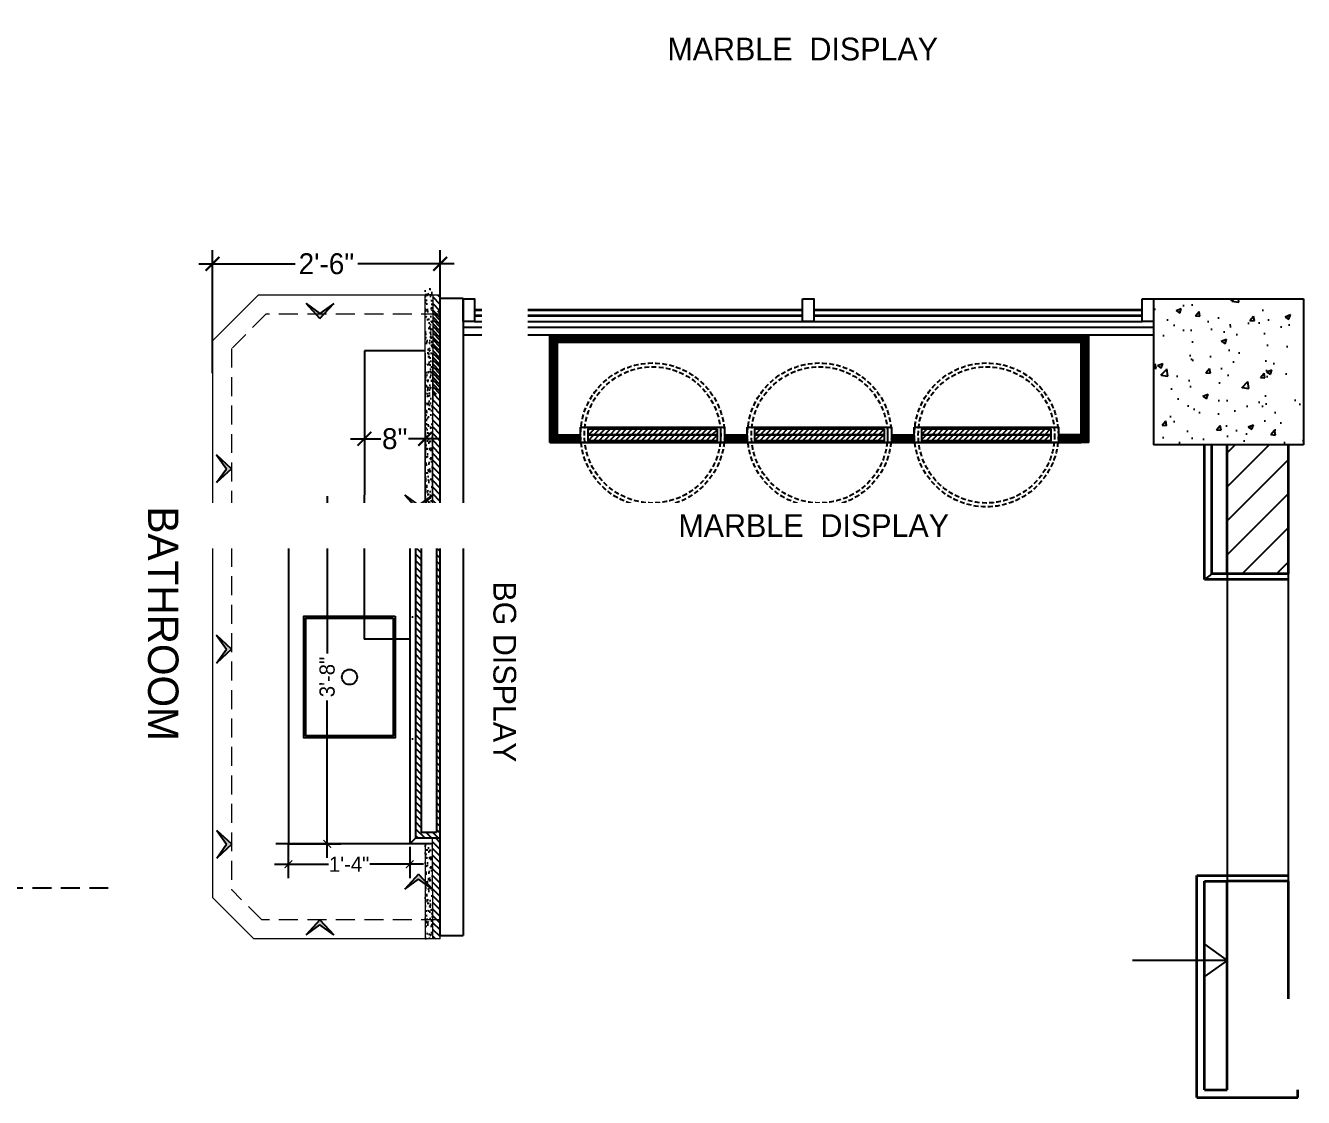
# Model space of a CAD drawing. Header units: inches. Extents: x -137722 to 81594, y -22256 to -1207.
# Drawn here: x -61680 to -61511.6, y -3532.5 to -3391.3 of the extents above; entities that cross this region are included whole.
import ezdxf

# ---------------------------------------------------------------- set-up
doc = ezdxf.new("R2010")
doc.units = ezdxf.units.IN
doc.header["$LTSCALE"] = 0.05
doc.header["$MEASUREMENT"] = 0
doc.header["$PDMODE"] = 3
doc.header["$PDSIZE"] = -4
doc.linetypes.add('A2-XREF-115_FURN$0$HIDDEN', pattern=[0.375, 0.25, -0.125])
doc.linetypes.add('DASHED2', pattern=[0.375, 0.25, -0.125])
doc.layers.get('Defpoints').update_dxf_attribs({"linetype": 'DASHED2'})
for name, color, linetype in [('00 floor', 7, 'Continuous'), ('beam', 7, 'Continuous'), ('Civil Dimension - Text', 7, 'Continuous'), ('Flooring Hatch', 251, 'Continuous'), ('HATCH', 251, 'Continuous'), ('text', 176, 'Continuous'), ('Vector Graphics', 7, 'Continuous')]:
    doc.layers.add(name, color=color, linetype=linetype)
doc.layers.add('FURNITURE', color=36, linetype='Continuous', lineweight=18)
doc.layers.add('WALL', color=7, linetype='Continuous', lineweight=35)
doc.styles.add('4MMOF3-8', font='ARIALN.TTF', dxfattribs={"height": 5.12})
doc.styles.add('9-128OF1-4', font='stylu.ttf')
doc.styles.get("Standard").update_dxf_attribs({"font": 'stylu.ttf', "height": 6})
doc.dimstyles.new('DIM 1-4', dxfattribs={"dimtxt": 3.0792, "dimasz": 1.82, "dimexe": 1.82, "dimexo": 0, "dimgap": 0.09, "dimtad": 0, "dimzin": 0, "dimdsep": 46, "dimlunit": 4, "dimtxsty": '9-128OF1-4', "dimblk": 'ARCHTICK', "dimcen": 1.8125, "dimdle": 1.82, "dimclrd": 8, "dimclre": 8, "dimadec": 0, "dimazin": 0, "dimtfac": 1, "dimtofl": 0, "dimtmove": 0, "dimatfit": 3, "dimldrblk": 'OPEN90', "dimfxl": 1, "dimtolj": 1, "dimtzin": 0, "dimlwd": -1, "dimarcsym": 0})
doc.dimstyles.new('rhythm des-01', dxfattribs={"dimtxt": 6, "dimasz": 2, "dimexe": 2, "dimexo": 0, "dimgap": 0.09, "dimtad": 0, "dimdec": 0, "dimzin": 0, "dimdsep": 46, "dimlunit": 4, "dimtxsty": 'Standard', "dimblk": 'ARCHTICK', "dimcen": 0, "dimclrd": 251, "dimclre": 251, "dimclrt": 20, "dimadec": 0, "dimazin": 0, "dimtfac": 1, "dimtdec": 0, "dimtix": 1, "dimtofl": 0, "dimtmove": 1, "dimatfit": 0, "dimldrblk": 'ARCHTICK', "dimfxl": 1, "dimtolj": 1, "dimtzin": 0, "dimarcsym": 0})
pattern_1 = [(45, (800.19825, -4.1129), (-0.3535533906, 0.3535533906), [])]
pattern_2 = [(45, (6812.11827, 4115.33483), (-0.08838834765, 0.08838834765), [])]

# ---------------------------------------------------------------- blocks, each defined once
blk = doc.blocks.new('_ArchTick')
at = {"color": 0, "const_width": 0.15}
blk.add_lwpolyline([(-0.5, -0.5), (0.5, 0.5)], dxfattribs=at)
blk = doc.blocks.new('adwawd')
at = {"layer": 'Flooring Hatch', "ltscale": 50, "true_color": 0xcd6928, "transparency": 33554687}
h = blk.add_hatch(color=32, dxfattribs=at)
h.dxf.hatch_style = 1
h.paths.add_polyline_path([(-77941.34, -7094.04), (-77946.01, -7099.05), (-77941.34, -7095.73), (-77936.68, -7099.05)])
at = {"layer": 'Civil Dimension - Text', "color": 2, "ltscale": 50}
for p, q in [((-77941.34, -7094.04), (-77946.01, -7099.05)), ((-77941.34, -7094.04), (-77936.68, -7099.05)), ((-77946.01, -7099.05), (-77941.34, -7095.73)), ((-77936.68, -7099.05), (-77941.34, -7095.73))]:
    blk.add_line(p, q, dxfattribs=at)
blk = doc.blocks.new('*D274')
at = {"layer": 'Civil Dimension - Text', "color": 8, "lineweight": -2, "ltscale": 50, "transparency": 16777216}
for p, q in [((-61655.36, -3437.07), (-61655.36, -3420.84)), ((-61625.36, -3428.6), (-61625.36, -3420.84))]:
    blk.add_line(p, q, dxfattribs=at)
at = {"layer": 'Civil Dimension - Text', "color": 8, "ltscale": 50, "transparency": 16777216}
for p, q in [((-61657.18, -3422.66), (-61644.48, -3422.66)), ((-61623.54, -3422.66), (-61636.24, -3422.66))]:
    blk.add_line(p, q, dxfattribs=at)
at = {"layer": 'Defpoints', "color": 0, "ltscale": 50, "transparency": 16777216}
for p in [(-61655.36, -3422.66), (-61625.36, -3428.6), (-61655.36, -3437.07)]:
    blk.add_point(p, dxfattribs=at)
at = {"layer": 'Civil Dimension - Text', "color": 8, "ltscale": 50, "transparency": 16777216, "xscale": 1.82, "yscale": 1.82, "zscale": 1.82, "rotation": 180}
blk.add_blockref('_ArchTick', (-61655.36, -3422.66), dxfattribs=at)
at = {"layer": 'Civil Dimension - Text', "color": 8, "ltscale": 50, "transparency": 16777216, "xscale": 1.82, "yscale": 1.82, "zscale": 1.82}
blk.add_blockref('_ArchTick', (-61625.36, -3422.66), dxfattribs=at)
at = {"layer": 'Civil Dimension - Text', "color": 0, "ltscale": 50, "transparency": 16777216, "insert": (-61640.36, -3422.66), "char_height": 2.75, "attachment_point": 5, "style": '9-128OF1-4'}
blk.add_mtext('\\A1;2\'-6"', dxfattribs=at)
blk = doc.blocks.new('_Open90')
at = {"color": 0, "linetype": 'ByBlock', "lineweight": -2}
for p, q in [((0, 0), (-1, 0)), ((-0.5, 0.5), (0, 0)), ((0, 0), (-0.5, -0.5))]:
    blk.add_line(p, q, dxfattribs=at)
blk = doc.blocks.new('*D275')
at = {"layer": 'Civil Dimension - Text', "color": 8, "lineweight": -2, "ltscale": 50, "transparency": 16777216}
for p, q in [((-61635.36, -3444.78), (-61635.36, -3447.54)), ((-61627.36, -3444.78), (-61627.36, -3447.54))]:
    blk.add_line(p, q, dxfattribs=at)
at = {"layer": 'Civil Dimension - Text', "color": 8, "ltscale": 50, "transparency": 16777216}
for p, q in [((-61637.18, -3445.72), (-61633.19, -3445.72)), ((-61625.54, -3445.72), (-61629.53, -3445.72))]:
    blk.add_line(p, q, dxfattribs=at)
at = {"layer": 'Defpoints', "color": 0, "ltscale": 50, "transparency": 16777216}
for p in [(-61635.36, -3444.78), (-61627.36, -3444.78), (-61635.36, -3445.72)]:
    blk.add_point(p, dxfattribs=at)
at = {"layer": 'Civil Dimension - Text', "color": 8, "ltscale": 50, "transparency": 16777216, "xscale": 1.82, "yscale": 1.82, "zscale": 1.82, "rotation": 180}
blk.add_blockref('_ArchTick', (-61635.36, -3445.72), dxfattribs=at)
at = {"layer": 'Civil Dimension - Text', "color": 8, "ltscale": 50, "transparency": 16777216, "xscale": 1.82, "yscale": 1.82, "zscale": 1.82}
blk.add_blockref('_ArchTick', (-61627.36, -3445.72), dxfattribs=at)
at = {"layer": 'Civil Dimension - Text', "color": 0, "ltscale": 50, "transparency": 16777216, "insert": (-61631.36, -3445.72), "char_height": 2.75, "attachment_point": 5, "style": '9-128OF1-4'}
blk.add_mtext('\\A1;8"', dxfattribs=at)
blk = doc.blocks.new('*D276')
at = {"layer": 'Civil Dimension - Text', "color": 8, "lineweight": -2, "ltscale": 50, "transparency": 16777216}
for p, q in [((-61645.38, -3499.09), (-61645.38, -3503.61)), ((-61629.37, -3499.48), (-61629.37, -3503.61))]:
    blk.add_line(p, q, dxfattribs=at)
at = {"layer": 'Civil Dimension - Text', "color": 8, "ltscale": 50, "transparency": 16777216}
for p, q in [((-61647.2, -3501.79), (-61640.1, -3501.79)), ((-61627.55, -3501.79), (-61634.64, -3501.79))]:
    blk.add_line(p, q, dxfattribs=at)
at = {"layer": 'Defpoints', "color": 0, "ltscale": 50, "transparency": 16777216}
for p in [(-61645.38, -3499.09), (-61629.37, -3499.48), (-61645.38, -3501.79)]:
    blk.add_point(p, dxfattribs=at)
at = {"layer": 'Civil Dimension - Text', "color": 8, "ltscale": 50, "transparency": 16777216, "rotation": 180}
blk.add_blockref('_ArchTick', (-61645.38, -3501.79), dxfattribs=at)
at = {"layer": 'Civil Dimension - Text', "color": 8, "ltscale": 50, "transparency": 16777216}
blk.add_blockref('_ArchTick', (-61629.37, -3501.79), dxfattribs=at)
at = {"layer": 'Civil Dimension - Text', "color": 0, "ltscale": 50, "transparency": 16777216, "insert": (-61637.37, -3501.79), "char_height": 2, "attachment_point": 5, "style": '9-128OF1-4'}
blk.add_mtext('\\A1;1\'-4"', dxfattribs=at)
blk = doc.blocks.new('*D277')
at = {"layer": 'Civil Dimension - Text', "color": 8, "ltscale": 50, "transparency": 16777216}
for p, q in [((-61640.26, -3453.29), (-61640.26, -3474.03)), ((-61640.26, -3500.93), (-61640.26, -3480.2))]:
    blk.add_line(p, q, dxfattribs=at)
at = {"layer": 'Civil Dimension - Text', "color": 8, "lineweight": -2, "ltscale": 50, "transparency": 16777216}
for p, q in [((-61645.38, -3455.11), (-61638.44, -3455.11)), ((-61645.38, -3499.11), (-61638.44, -3499.11))]:
    blk.add_line(p, q, dxfattribs=at)
at = {"layer": 'Defpoints', "color": 0, "ltscale": 50, "transparency": 16777216}
for p in [(-61645.38, -3455.11), (-61645.38, -3499.11), (-61640.26, -3499.11)]:
    blk.add_point(p, dxfattribs=at)
at = {"layer": 'Civil Dimension - Text', "color": 8, "ltscale": 50, "transparency": 16777216}
for p, rotation in [((-61640.26, -3455.11), 90), ((-61640.26, -3499.11), 270)]:
    blk.add_blockref('_ArchTick', p, dxfattribs=dict(at, rotation=rotation))
at = {"layer": 'Civil Dimension - Text', "color": 0, "ltscale": 50, "transparency": 16777216, "insert": (-61640.26, -3477.11), "char_height": 2, "attachment_point": 5, "rotation": 90, "style": '9-128OF1-4'}
blk.add_mtext('\\A1;3\'-8"', dxfattribs=at)

msp = doc.modelspace()

# ---------------------------------------------------------------- hatches: boundary and pattern name
at = {"layer": '00 floor'}
h = msp.add_hatch(dxfattribs=at)
h.set_pattern_fill('ANSI31', color=256)
h.set_pattern_definition([(45, (-196281.5105, -99125.3224), (-2.24506403, 2.24506403), [])])
h.paths.add_polyline_path([(-61513.6241, -3446.5264), (-61521.6742, -3446.5264), (-61521.6742, -3463.5264), (-61513.6241, -3463.5264)])
at = {"layer": 'Civil Dimension - Text', "ltscale": 50, "true_color": 0x939598}
h = msp.add_hatch(dxfattribs=at)
h.set_pattern_fill('AR-CONC', color=252)
h.set_pattern_definition([(50, (4041.659, 77.342), (7.1726018, -0.62752135), [0.75, -8.25]), (355, (4041.659, 77.342), (-1.3875133, 7.5219213), [0.6, -6.6]), (100.451444, (4042.257, 77.29), (5.7850885, 6.8943999), [0.6374019, -7.0114211]), (46.1842, (4041.659, 79.342), (10.6724133, -1.6551928), [1.125, -12.375]), (96.635635, (4042.548, 79.204), (9.3466195, 9.741186), [0.9561034, -10.5171376]), (351.184164, (4041.659, 79.342), (9.3466195, 9.741186), [0.9, -9.9]), (21, (4042.659, 78.842), (5.9690705, -4.0261889), [0.75, -8.25]), (326, (4042.659, 78.842), (2.4331533, 7.25150045), [0.6, -6.6]), (71.451445, (4043.1564, 78.507), (8.4022238, 3.2253115), [0.6374019, -7.0114211]), (37.5, (4041.659, 77.3422), (0.12159855, 3.32893854), [0, -6.52, 0, -6.7, 0, -6.625]), (7.5, (4041.659, 77.3422), (2.63069537, 3.94411712), [0, -3.82, 0, -6.37, 0, -2.525]), (327.5, (4039.429, 77.3422), (5.33822436, -0.22554872), [0, -2.5, 0, -7.8, 0, -10.35]), (317.5, (4038.429, 77.3422), (5.8318617, 1.00104982), [0, -3.25, 0, -5.18, 0, -7.35])])
h.paths.add_polyline_path([(-61531.3741, -3446.5264), (-61511.6241, -3446.5264), (-61511.6241, -3427.2764), (-61531.3741, -3427.2764)])
at = {"layer": 'Civil Dimension - Text', "ltscale": 50, "true_color": 0xcd2027}
h = msp.add_hatch(dxfattribs=at)
h.set_pattern_fill('ANSI31', color=242)
h.set_pattern_definition(pattern_2)
h.paths.add_polyline_path([(-61606.897, -3445.2051), (-61609.902, -3445.2051), (-61609.902, -3433.0264), (-61540.9119, -3433.0264), (-61540.9119, -3432.0264), (-61610.902, -3432.0264), (-61610.8975, -3446.2051), (-61606.897, -3446.2051)])
h = msp.add_hatch(dxfattribs=at)
h.set_pattern_fill('ANSI31', color=242)
h.set_pattern_definition(pattern_2)
h.paths.add_polyline_path([(-61543.9168, -3445.2051), (-61540.9119, -3445.2051), (-61540.9119, -3432.0264), (-61539.9119, -3432.0264), (-61539.9164, -3446.2051), (-61543.9168, -3446.2051)])
h = msp.add_hatch(dxfattribs=at)
h.set_pattern_fill('ANSI31', color=242)
h.set_pattern_definition([(45, (6834.11331, 4111.22195), (-0.08838834765, 0.08838834765), [])])
h.paths.add_polyline_path([(-61584.902, -3445.2051), (-61587.9159, -3445.2051), (-61587.9069, -3446.2051), (-61584.902, -3446.2051)])
h = msp.add_hatch(dxfattribs=at)
h.set_pattern_fill('ANSI31', color=242)
h.set_pattern_definition([(45, (6856.10835, 4111.22195), (-0.08838834765, 0.08838834765), [])])
h.paths.add_polyline_path([(-61562.9069, -3445.2051), (-61565.9209, -3445.2051), (-61565.9119, -3446.2051), (-61562.9069, -3446.2051)])
at = {"layer": 'HATCH', "ltscale": 50, "true_color": 0x939598}
h = msp.add_hatch(dxfattribs=at)
h.set_pattern_fill('AR-CONC', color=252, scale=0.19685, angle=-90)
h.set_pattern_definition([(320, (-53309.5511, -70016.82), (-0.123527825, -1.411929493), [0.147637795, -1.624015748]), (265, (-53309.5511, -70016.82), (1.480693177, 0.273132546), [0.118110236, -1.299212598]), (10.4514445, (-53309.5614, -70016.9376), (1.357165337, -1.138796942), [0.12547282, -1.380201008]), (316.1842, (-53309.1574, -70016.82), (-0.325825356, -2.10086876), [0.22145669, -2.43602362]), (6.6356355, (-53309.1846, -70016.995), (1.9175563, -1.83988572), [0.188209335, -2.07030268]), (261.184164, (-53309.1574, -70016.82), (1.9175563, -1.83988572), [0.177165354, -1.9488189]), (291, (-53309.2558, -70017.0168), (-0.792556871, -1.175013882), [0.147637795, -1.624015748]), (236, (-53309.2558, -70017.0168), (1.42746072, -0.47896719), [0.118110236, -1.299212598]), (341.4514447, (-53309.3219, -70017.1147), (0.634903844, -1.653981057), [0.125472815, -1.380201008]), (307.5, (-53309.5511, -70016.82), (0.655302862, -0.023936723), [0, -1.283464567, 0, -1.318897638, 0, -1.304133858]), (277.5, (-53309.5511, -70016.82), (0.776401008, -0.51785342), [0, -0.751968504, 0, -1.253937008, 0, -0.497047244]), (237.5, (-53309.5511, -70016.381), (-0.044399354, -1.0508315673), [0, -0.492125984, 0, -1.535433071, 0, -2.037401575]), (227.5, (-53309.5511, -70016.1842), (0.197057052, -1.14800427), [0, -0.63976378, 0, -1.01968504, 0, -1.446850394])])
h.paths.add_polyline_path([(-61626.3592, -3425.8013), (-61627.3592, -3425.8013), (-61627.3592, -3455.1135), (-61626.3592, -3455.1135)])
at = {"layer": 'HATCH', "ltscale": 50, "true_color": 0xb3691e}
h = msp.add_hatch(dxfattribs=at)
h.set_pattern_fill('ANSI31', color=32, scale=5, angle=-90)
h.set_pattern_definition([(315, (-53309.5511, -70079.234), (0.441941738, 0.441941738), [])])
edge = h.paths.add_edge_path()
edge.add_line((-61625.3592, -3426.8013), (-61626.3592, -3426.8013))
edge.add_line((-61626.3592, -3426.8013), (-61626.3592, -3439.9749))
edge.add_arc((-61627.5379, -3432.0763), 7.986, -81.513101, -74.168926)
edge.add_line((-61625.3592, -3439.7594), (-61625.3592, -3426.8013))
h = msp.add_hatch(dxfattribs=at)
h.set_pattern_fill('ANSI31', color=32, scale=5, angle=-90)
h.set_pattern_definition([(315, (-16046.54417, -82948.281), (0.4419417382, 0.4419417382), [])])
h.paths.add_polyline_path([(-61625.3592, -3459.1135), (-61625.3592, -3428.7594, -0.03205598), (-61626.3592, -3428.9749), (-61626.3592, -3459.1135)])
at = {"layer": 'HATCH', "ltscale": 50}
h = msp.add_hatch(dxfattribs=at)
h.set_pattern_fill('ANSI31', color=256, scale=4)
h.set_pattern_definition(pattern_1)
h.paths.add_polyline_path([(-61588.8863, -3444.4251), (-61605.8863, -3444.4251), (-61605.8863, -3445.2051), (-61588.8863, -3445.2051)])
h = msp.add_hatch(dxfattribs=at)
h.set_pattern_fill('ANSI31', color=256, scale=4)
h.set_pattern_definition(pattern_1)
h.paths.add_polyline_path([(-61566.8912, -3444.4251), (-61583.8912, -3444.4251), (-61583.8912, -3445.2051), (-61566.8912, -3445.2051)])
h = msp.add_hatch(dxfattribs=at)
h.set_pattern_fill('ANSI31', color=256, scale=4)
h.set_pattern_definition(pattern_1)
h.paths.add_polyline_path([(-61544.8962, -3444.4251), (-61561.8962, -3444.4251), (-61561.8962, -3445.2051), (-61544.8962, -3445.2051)])
h = msp.add_hatch(dxfattribs=at)
h.set_pattern_fill('ANSI31', color=256, scale=4)
h.set_pattern_definition(pattern_1)
h.paths.add_polyline_path([(-61588.8863, -3445.2051), (-61605.8863, -3445.2051), (-61605.8863, -3445.9851), (-61588.8863, -3445.9851)])
h = msp.add_hatch(dxfattribs=at)
h.set_pattern_fill('ANSI31', color=256, scale=4)
h.set_pattern_definition(pattern_1)
h.paths.add_polyline_path([(-61566.8912, -3445.2051), (-61583.8912, -3445.2051), (-61583.8912, -3445.9851), (-61566.8912, -3445.9851)])
h = msp.add_hatch(dxfattribs=at)
h.set_pattern_fill('ANSI31', color=256, scale=4)
h.set_pattern_definition(pattern_1)
h.paths.add_polyline_path([(-61544.8962, -3445.2051), (-61561.8962, -3445.2051), (-61561.8962, -3445.9851), (-61544.8962, -3445.9851)])
at = {"layer": 'HATCH', "ltscale": 50, "true_color": 0x636466}
h = msp.add_hatch(dxfattribs=at)
h.set_pattern_fill('AR-CONC', color=251, scale=2, angle=-90)
h.set_pattern_definition([(320, (-16046.551, -82944.281), (-1.2550427, -14.3452037), [1.5, -16.5]), (265, (-16046.55, -82944.281), (15.0438427, 2.7750267), [1.2, -13.2]), (10.451444, (-16046.655, -82945.476), (13.7887998, -11.570177), [1.2748038, -14.0228422]), (316.1842, (-16042.55, -82944.281), (-3.3103856, -21.3448266), [2.25, -24.75]), (6.635635, (-16042.826, -82946.06), (19.482372, -18.693239), [1.912207, -21.034275]), (261.184164, (-16042.55, -82944.28), (19.482372, -18.693239), [1.8, -19.8]), (291, (-16043.551, -82946.281), (-8.0523778, -11.938141), [1.5, -16.5]), (236, (-16043.55, -82946.281), (14.503001, -4.8663066), [1.2, -13.2]), (341.451445, (-16044.222, -82947.276), (6.450623, -16.8044475), [1.2748038, -14.0228422]), (307.5, (-16046.5506, -82944.281), (6.65787708, -0.2431971), [0, -13.04, 0, -13.4, 0, -13.25]), (277.5, (-16046.5506, -82944.281), (7.88823424, -5.26139075), [0, -7.64, 0, -12.74, 0, -5.05]), (237.5, (-16046.5506, -82939.821), (-0.45109743, -10.67644872), [0, -5, 0, -15.6, 0, -20.7]), (227.5, (-16046.551, -82937.821), (2.0020996, -11.6637234), [0, -6.5, 0, -10.36, 0, -14.7])])
h.paths.add_polyline_path([(-61629.3657, -3499.1135), (-61628.6157, -3499.1135), (-61628.6157, -3455.1135), (-61629.3657, -3455.1135)])
at = {"layer": 'HATCH', "ltscale": 50, "true_color": 0xb3691e}
h = msp.add_hatch(dxfattribs=at)
h.set_pattern_fill('ANSI31', color=32, scale=5, angle=-90)
h.set_pattern_definition([(315, (-16046.5506, -82944.281), (0.4419417382, 0.4419417382), [])])
h.paths.add_polyline_path([(-61627.8657, -3497.6135), (-61627.8657, -3456.6135), (-61625.8657, -3456.6135), (-61625.8657, -3497.6135), (-61625.3657, -3498.4088), (-61625.3657, -3455.8635), (-61628.6157, -3455.8635), (-61628.6157, -3498.3635), (-61625.3657, -3498.3635), (-61625.3657, -3497.6135)])
h = msp.add_hatch(dxfattribs=at)
h.set_pattern_fill('ANSI31', color=32, scale=5, angle=-90)
h.set_pattern_definition([(315, (-16046.5506, -82932.281), (0.4419417382, 0.4419417382), [])])
h.paths.add_polyline_path([(-61626.3657, -3511.6135), (-61625.3657, -3511.6135), (-61625.3657, -3498.3635), (-61626.3657, -3498.3635)])
at = {"layer": 'HATCH', "ltscale": 50, "true_color": 0x939598}
h = msp.add_hatch(dxfattribs=at)
h.set_pattern_fill('AR-CONC', color=252, scale=0.19685, angle=-90)
h.set_pattern_definition([(320, (-53309.5576, -70070.723), (-0.123527825, -1.411929493), [0.147637795, -1.624015748]), (265, (-53309.5576, -70070.723), (1.480693177, 0.273132546), [0.118110236, -1.299212598]), (10.4514445, (-53309.5679, -70070.8407), (1.357165337, -1.138796942), [0.12547282, -1.380201008]), (316.1842, (-53309.1639, -70070.723), (-0.325825356, -2.10086876), [0.22145669, -2.43602362]), (6.6356355, (-53309.191, -70070.8981), (1.9175563, -1.83988572), [0.188209335, -2.07030268]), (261.184164, (-53309.1639, -70070.723), (1.9175563, -1.83988572), [0.177165354, -1.9488189]), (291, (-53309.2623, -70070.9199), (-0.792556871, -1.175013882), [0.147637795, -1.624015748]), (236, (-53309.2623, -70070.9199), (1.42746072, -0.47896719), [0.118110236, -1.299212598]), (341.4514447, (-53309.3284, -70071.0178), (0.634903844, -1.653981057), [0.125472815, -1.380201008]), (307.5, (-53309.5576, -70070.72305), (0.655302862, -0.023936723), [0, -1.283464567, 0, -1.318897638, 0, -1.304133858]), (277.5, (-53309.5576, -70070.72305), (0.776401008, -0.51785342), [0, -0.751968504, 0, -1.253937008, 0, -0.497047244]), (237.5, (-53309.5576, -70070.28407), (-0.044399354, -1.0508315673), [0, -0.492125984, 0, -1.535433071, 0, -2.037401575]), (227.5, (-53309.5576, -70070.0872), (0.197057052, -1.14800427), [0, -0.63976378, 0, -1.01968504, 0, -1.446850394])])
h.paths.add_polyline_path([(-61626.3657, -3499.1135), (-61627.3657, -3499.1135), (-61627.3657, -3511.6135), (-61626.3657, -3511.6135)])

# ---------------------------------------------------------------- linework, layer by layer
at = {"ltscale": 50}
for p, q in [((-61610.902, -3446.2051), (-61610.902, -3432.0264)), ((-61609.902, -3445.2051), (-61609.902, -3433.0264)), ((-61540.9119, -3433.0264), (-61609.902, -3433.0264)), ((-61540.9119, -3445.2051), (-61540.9119, -3433.0264)), ((-61539.9119, -3446.2051), (-61539.9119, -3432.0264)), ((-61635.3592, -3434.1135), (-61635.3657, -3472.1135)), ((-61627.3592, -3434.1135), (-61635.3592, -3434.1135)), ((-61540.9119, -3445.2051), (-61543.9168, -3445.2051)), ((-61645.3757, -3455.1135), (-61645.3757, -3499.1135)), ((-61645.3757, -3455.1135), (-61635.3657, -3455.1135)), ((-61625.3657, -3455.1135), (-61629.3657, -3455.1135)), ((-61629.3657, -3455.1135), (-61629.3657, -3499.1135)), ((-61628.6157, -3455.8635), (-61629.3657, -3455.1135)), ((-61627.3657, -3455.1135), (-61626.3657, -3455.1135)), ((-61628.6157, -3455.8635), (-61628.6157, -3498.3635)), ((-61625.3657, -3455.8635), (-61628.6157, -3455.8635)), ((-61625.8657, -3456.6135), (-61627.8657, -3456.6135)), ((-61627.8657, -3456.6135), (-61627.8657, -3497.6135)), ((-61625.8657, -3456.6135), (-61625.8657, -3497.6135)), ((-61629.3657, -3472.1135), (-61635.3657, -3472.1135)), ((-61628.6157, -3498.3635), (-61629.3657, -3499.1135)), ((-61625.3657, -3498.3635), (-61628.6157, -3498.3635)), ((-61625.8657, -3497.6135), (-61627.8657, -3497.6135)), ((-61626.3657, -3499.1135), (-61647.0368, -3499.1135))]:
    msp.add_line(p, q, dxfattribs=at)
at = {"linetype": 'A2-XREF-115_FURN$0$HIDDEN', "ltscale": 50}
msp.add_line((-61635.3657, -3455.1135), (-61629.3657, -3455.1135), dxfattribs=at)
at = {"ltscale": 50}
for points in [[(-61631.3207, -3469.1135), (-61631.3207, -3485.1135), (-61643.3207, -3485.1135), (-61643.3207, -3469.1135)], [(-61631.5707, -3469.3635), (-61631.5707, -3484.8635), (-61643.0707, -3484.8635), (-61643.0707, -3469.3635)]]:
    msp.add_lwpolyline(points, close=True, dxfattribs=at)
msp.add_circle((-61637.3207, -3477.1135), 1, dxfattribs=at)
at = {"layer": '00 floor'}
for p, q in [((-61622.3592, -3431.0264), (-61531.3741, -3431.0264)), ((-61620.8592, -3430.2764), (-61532.8741, -3430.2764)), ((-61622.3592, -3432.0264), (-61531.3741, -3432.0264))]:
    msp.add_line(p, q, dxfattribs=at)
at = {"layer": '00 floor', "color": 252}
msp.add_line((-61513.6241, -3463.5264), (-61513.6241, -3504.0264), dxfattribs=at)
at = {"layer": '00 floor'}
for points in [[(-61622.3592, -3427.2764), (-61620.8592, -3427.2764), (-61620.8592, -3430.2764), (-61622.3592, -3430.2764)], [(-61577.6167, -3427.2764), (-61576.1167, -3427.2764), (-61576.1167, -3430.2764), (-61577.6167, -3430.2764)], [(-61532.8741, -3427.2764), (-61531.3741, -3427.2764), (-61531.3741, -3430.2764), (-61532.8741, -3430.2764)]]:
    msp.add_lwpolyline(points, close=True, dxfattribs=at)
at = {"layer": 'beam', "color": 253, "ltscale": 5}
msp.add_line((-61521.6742, -3463.5264), (-61521.6742, -3504.0264), dxfattribs=at)
at = {"layer": 'beam', "color": 9, "linetype": 'A2-XREF-115_FURN$0$HIDDEN', "ltscale": 200, "true_color": 0xc7c8ca}
msp.add_line((-61669.0985, -3504.9458), (-61872.3485, -3504.9458), dxfattribs=at)
at = {"layer": 'Civil Dimension - Text', "ltscale": 50}
for p, q in [((-61625.3592, -3511.1678), (-61625.3592, -3427.1678)), ((-61625.3592, -3427.1678), (-61622.3592, -3427.1678)), ((-61622.3592, -3427.1678), (-61622.3592, -3511.1678)), ((-61622.3592, -3441.0922), (-61622.3592, -3442.0922)), ((-61610.902, -3446.2051), (-61540.9216, -3446.2051)), ((-61609.902, -3445.2051), (-61606.897, -3445.2051)), ((-61539.9119, -3446.2051), (-61609.8922, -3446.2051)), ((-61587.9178, -3445.2051), (-61584.902, -3445.2051)), ((-61587.9178, -3445.2051), (-61587.9178, -3446.2051)), ((-61565.9228, -3445.2051), (-61562.9069, -3445.2051)), ((-61565.9228, -3445.2051), (-61565.9228, -3446.2051)), ((-61523.6742, -3463.5264), (-61524.6742, -3464.2764)), ((-61513.6241, -3463.5264), (-61513.6241, -3464.2764)), ((-61625.3592, -3511.1678), (-61622.3592, -3511.1678))]:
    msp.add_line(p, q, dxfattribs=at)
at = {"layer": 'Civil Dimension - Text', "color": 244, "ltscale": 50, "true_color": 0x991b1e}
for p, q in [((-61588.3883, -3446.2051), (-61588.3883, -3444.2051)), ((-61566.3932, -3446.2051), (-61566.3932, -3444.2051))]:
    msp.add_line(p, q, dxfattribs=at)
for points in [[(-61606.897, -3444.2051), (-61587.9069, -3444.2051), (-61587.9069, -3446.2051), (-61606.897, -3446.2051)], [(-61588.8863, -3444.4251), (-61588.8863, -3445.2051), (-61605.8863, -3445.2051), (-61605.8863, -3444.4251)], [(-61584.902, -3444.2051), (-61565.9119, -3444.2051), (-61565.9119, -3446.2051), (-61584.902, -3446.2051)], [(-61566.8912, -3444.4251), (-61566.8912, -3445.2051), (-61583.8912, -3445.2051), (-61583.8912, -3444.4251)], [(-61562.9069, -3444.2051), (-61543.9168, -3444.2051), (-61543.9168, -3446.2051), (-61562.9069, -3446.2051)], [(-61544.8962, -3444.4251), (-61544.8962, -3445.2051), (-61561.8962, -3445.2051), (-61561.8962, -3444.4251)], [(-61588.8863, -3445.2051), (-61588.8863, -3445.9851), (-61605.8863, -3445.9851), (-61605.8863, -3445.2051)], [(-61566.8912, -3445.2051), (-61566.8912, -3445.9851), (-61583.8912, -3445.9851), (-61583.8912, -3445.2051)], [(-61544.8962, -3445.2051), (-61544.8962, -3445.9851), (-61561.8962, -3445.9851), (-61561.8962, -3445.2051)]]:
    msp.add_lwpolyline(points, close=True, dxfattribs=at)
at = {"layer": 'Civil Dimension - Text', "linetype": 'A2-XREF-115_FURN$0$HIDDEN', "ltscale": 50}
for centre, radius in [((-61597.3863, -3445.2051), 9.4793), ((-61597.3863, -3445.2051), 8.9793), ((-61575.3912, -3445.2051), 9.4793), ((-61575.3912, -3445.2051), 8.9793), ((-61553.3962, -3445.2051), 9.4793), ((-61553.3962, -3445.2051), 8.9793)]:
    msp.add_circle(centre, radius, dxfattribs=at)
at = {"layer": 'FURNITURE', "color": 6, "ltscale": 50}
for p, q in [((-61649.3592, -3426.8013), (-61655.3592, -3432.8013)), ((-61625.3592, -3426.8013), (-61649.3592, -3426.8013)), ((-61627.3657, -3454.6996), (-61627.3592, -3426.8013)), ((-61655.3592, -3432.8013), (-61655.3592, -3506.1676)), ((-61627.3657, -3455.1135), (-61627.3592, -3434.4515)), ((-61627.3657, -3455.1135), (-61627.3592, -3434.4515)), ((-61627.3592, -3434.4515), (-61627.3657, -3455.1135)), ((-61627.3657, -3499.1135), (-61627.3592, -3511.6135)), ((-61649.9134, -3511.6135), (-61655.3592, -3506.1676)), ((-61625.3592, -3511.6135), (-61649.9134, -3511.6135)), ((-61625.3592, -3511.6135), (-61627.3592, -3511.6135))]:
    msp.add_line(p, q, dxfattribs=at)
at = {"layer": 'FURNITURE', "ltscale": 50}
for p, q in [((-61626.3592, -3426.8013), (-61626.3657, -3455.1135)), ((-61625.3592, -3511.6025), (-61625.3592, -3426.7331)), ((-61626.3657, -3455.1135), (-61626.3592, -3434.4515)), ((-61627.3657, -3455.1135), (-61627.3592, -3435.9366)), ((-61627.3657, -3455.1135), (-61627.3592, -3435.9366)), ((-61626.3592, -3511.6135), (-61626.3657, -3498.3635))]:
    msp.add_line(p, q, dxfattribs=at)
at = {"layer": 'FURNITURE', "color": 6, "linetype": 'A2-XREF-115_FURN$0$HIDDEN', "ltscale": 200}
for p, q in [((-61648.3237, -3429.3013), (-61652.8592, -3433.8369)), ((-61625.3592, -3429.3013), (-61648.3237, -3429.3013)), ((-61652.8592, -3433.8369), (-61652.8592, -3505.1321)), ((-61648.8778, -3509.1135), (-61652.8592, -3505.1321)), ((-61625.3592, -3509.1135), (-61648.8778, -3509.1135))]:
    msp.add_line(p, q, dxfattribs=at)
at = {"layer": 'FURNITURE', "ltscale": 50}
for points in [[(-61625.3657, -3455.6294), (-61625.3592, -3426.8013)], [(-61625.3657, -3494.7029), (-61625.3657, -3455.6294)], [(-61625.3592, -3511.6135), (-61625.3657, -3494.7029)]]:
    msp.add_lwpolyline(points, dxfattribs=at)
at = {"layer": 'FURNITURE', "color": 6, "ltscale": 50}
msp.add_lwpolyline([(-61627.3592, -3434.4515), (-61627.3657, -3454.6996)], dxfattribs=at)
at = {"layer": 'Vector Graphics', "color": 1, "linetype": 'Continuous', "ltscale": 3}
for p, q in [((-61531.3741, -3427.2764), (-61511.6241, -3427.2764)), ((-61531.3741, -3427.2764), (-61531.3741, -3446.5264)), ((-61511.6241, -3427.2764), (-61511.6241, -3446.5264)), ((-61511.6241, -3446.5264), (-61531.3741, -3446.5264))]:
    msp.add_line(p, q, dxfattribs=at)
at = {"layer": 'WALL'}
for p, q in [((-61577.6167, -3428.7764), (-61620.8592, -3428.7764)), ((-61577.6167, -3429.5264), (-61620.8592, -3429.5264)), ((-61532.8741, -3428.7764), (-61576.1167, -3428.7764)), ((-61532.8741, -3429.5264), (-61576.1167, -3429.5264)), ((-61524.6742, -3464.2764), (-61524.6742, -3446.5264)), ((-61523.6742, -3463.5264), (-61523.6742, -3446.5264)), ((-61521.6742, -3463.5264), (-61521.6742, -3446.5264)), ((-61513.6241, -3446.5264), (-61513.6241, -3463.5264)), ((-61513.6241, -3463.5264), (-61523.6742, -3463.5264)), ((-61513.6241, -3463.5264), (-61516.6241, -3463.5264)), ((-61513.6241, -3464.2764), (-61524.6742, -3464.2764)), ((-61525.6742, -3532.5264), (-61525.6742, -3503.2764)), ((-61525.6742, -3503.2764), (-61513.6241, -3503.2764)), ((-61524.6742, -3531.5264), (-61524.6742, -3504.0264)), ((-61524.6742, -3504.0264), (-61521.6742, -3504.0264)), ((-61521.6742, -3531.5264), (-61521.6742, -3504.0264)), ((-61513.6241, -3504.0264), (-61521.6742, -3504.0264)), ((-61513.6241, -3504.0264), (-61513.6241, -3519.5264)), ((-61525.6742, -3532.5264), (-61512.3741, -3532.5264)), ((-61524.6742, -3531.5264), (-61521.6742, -3531.5264)), ((-61512.3741, -3532.5264), (-61512.3741, -3531.5264))]:
    msp.add_line(p, q, dxfattribs=at)

# ---------------------------------------------------------------- block references
at = {"layer": 'Civil Dimension - Text', "xscale": -0.3918184986101589, "yscale": 0.3918184986101589, "zscale": 0.3918184986101589}
for p, rotation in [((-31102.3529, -6209.4304), 180), ((-58873.2843, 27089.1935), 270), ((-31089.3573, -6234.6885), 180), ((-58873.2843, 27065.4184), 270), ((-58873.2681, 27039.7055), 270)]:
    msp.add_blockref('adwawd', p, dxfattribs=dict(at, rotation=rotation))
at = {"layer": 'Civil Dimension - Text', "xscale": 0.3918184986101589, "yscale": 0.3918184986101589, "zscale": 0.3918184986101589}
for p in [(-31089.3573, -723.5385), (-31102.3529, -729.5385)]:
    msp.add_blockref('adwawd', p, dxfattribs=at)

# ---------------------------------------------------------------- texts
at = {"layer": 'text', "ltscale": 50, "insert": (-61559.7653, -3394.3679), "char_height": 3, "attachment_point": 6, "style": '4MMOF3-8', "bg_fill": 2}
msp.add_mtext_dynamic_manual_height_columns('{\\fStylus BT|b0|i0|c0|p34;MARBLE  DISPLAY}', width=164.542099, gutter_width=15.396, heights=[0], dxfattribs=at)

# ---------------------------------------------------------------- dimensions: what is measured, and where the dimension line sits
at = {"layer": 'Civil Dimension - Text', "ltscale": 50}
for base, p1, p2, override, picture, middle in [((-61655.3592, -3422.656), (-61625.3592, -3428.5963), (-61655.3592, -3437.0653), {"dimtxt": 2.75, "dimdec": 3, "dimtdec": 3, "dimtmove": 1, "dimfxl": 0, "dimfrac": 1, "dimarcsym": 1}, '*D274', (-61640.3592, -3422.656)), ((-61635.3611, -3445.7168), (-61627.3625, -3444.7825), (-61635.3611, -3444.7812), {"dimtxt": 2.75, "dimdec": 3, "dimtdec": 3, "dimtmove": 1, "dimfxl": 0, "dimfrac": 1, "dimarcsym": 1}, '*D275', (-61631.3618, -3445.7168)), ((-61645.3757, -3501.7939), (-61629.3657, -3499.4831), (-61645.3757, -3499.0939), {"dimtxt": 2, "dimasz": 1, "dimdec": 3, "dimtdec": 3, "dimtmove": 1, "dimfxl": 0, "dimfrac": 1, "dimarcsym": 1}, '*D276', (-61637.3707, -3501.7939))]:
    dim = msp.add_linear_dim(base=base, p1=p1, p2=p2, dimstyle='DIM 1-4', override=override, dxfattribs=at)
    dim.commit()
    dim.dimension.update_dxf_attribs({"geometry": picture, "text_midpoint": middle})
dim = msp.add_linear_dim(base=(-61640.2646, -3499.1135), p1=(-61645.3757, -3455.1135), p2=(-61645.3757, -3499.1135), angle=270, dimstyle='DIM 1-4', override={"dimtxt": 2, "dimasz": 1, "dimdec": 3, "dimtdec": 3, "dimtmove": 1, "dimfxl": 0, "dimfrac": 1, "dimarcsym": 1}, dxfattribs=at)
dim.commit()
dim.dimension.update_dxf_attribs({"geometry": '*D277', "text_midpoint": (-61640.2646, -3477.1135)})

# ---------------------------------------------------------------- leaders
at = {"layer": '00 floor'}
msp.add_leader([(-61521.6742, -3514.4605), (-61534.1285, -3514.4605)], dimstyle='rhythm des-01', override={"dimasz": 3, "dimldrblk": 'Open90', "dimfxl": 0.18}, dxfattribs=at)

# ---------------------------------------------------------------- next in the draw order: texts
at = {"layer": 'text', "ltscale": 50, "insert": (-61661.8836, -3411.1911), "char_height": 4, "attachment_point": 4, "rotation": 270, "style": '4MMOF3-8', "bg_fill": 2}
msp.add_mtext_dynamic_manual_height_columns('\\pi41.94905;{\\fStylus BT|b0|i0|c0|p34; BATHROOM}', width=117.537917, gutter_width=15.396, heights=[0], dxfattribs=at)

# ---------------------------------------------------------------- next in the draw order: texts
at = {"layer": 'text', "ltscale": 50, "insert": (-61558.3167, -3457.1788), "char_height": 3, "attachment_point": 6, "style": '4MMOF3-8', "bg_fill": 2}
msp.add_mtext_dynamic_manual_height_columns('{\\fStylus BT|b0|i0|c0|p34;MARBLE  DISPLAY}', width=164.542099, gutter_width=15.396, heights=[0], dxfattribs=at)

# ---------------------------------------------------------------- next in the draw order: texts
at = {"layer": 'text', "ltscale": 50, "insert": (-61616.8807, -3488.3703), "char_height": 3, "attachment_point": 6, "rotation": 270, "style": '4MMOF3-8', "bg_fill": 2}
msp.add_mtext_dynamic_manual_height_columns('{\\fStylus BT|b0|i0|c0|p34;BG DISPLAY}', width=164.542099, gutter_width=15.396, heights=[0], dxfattribs=at)

doc.saveas('drawing.dxf')
